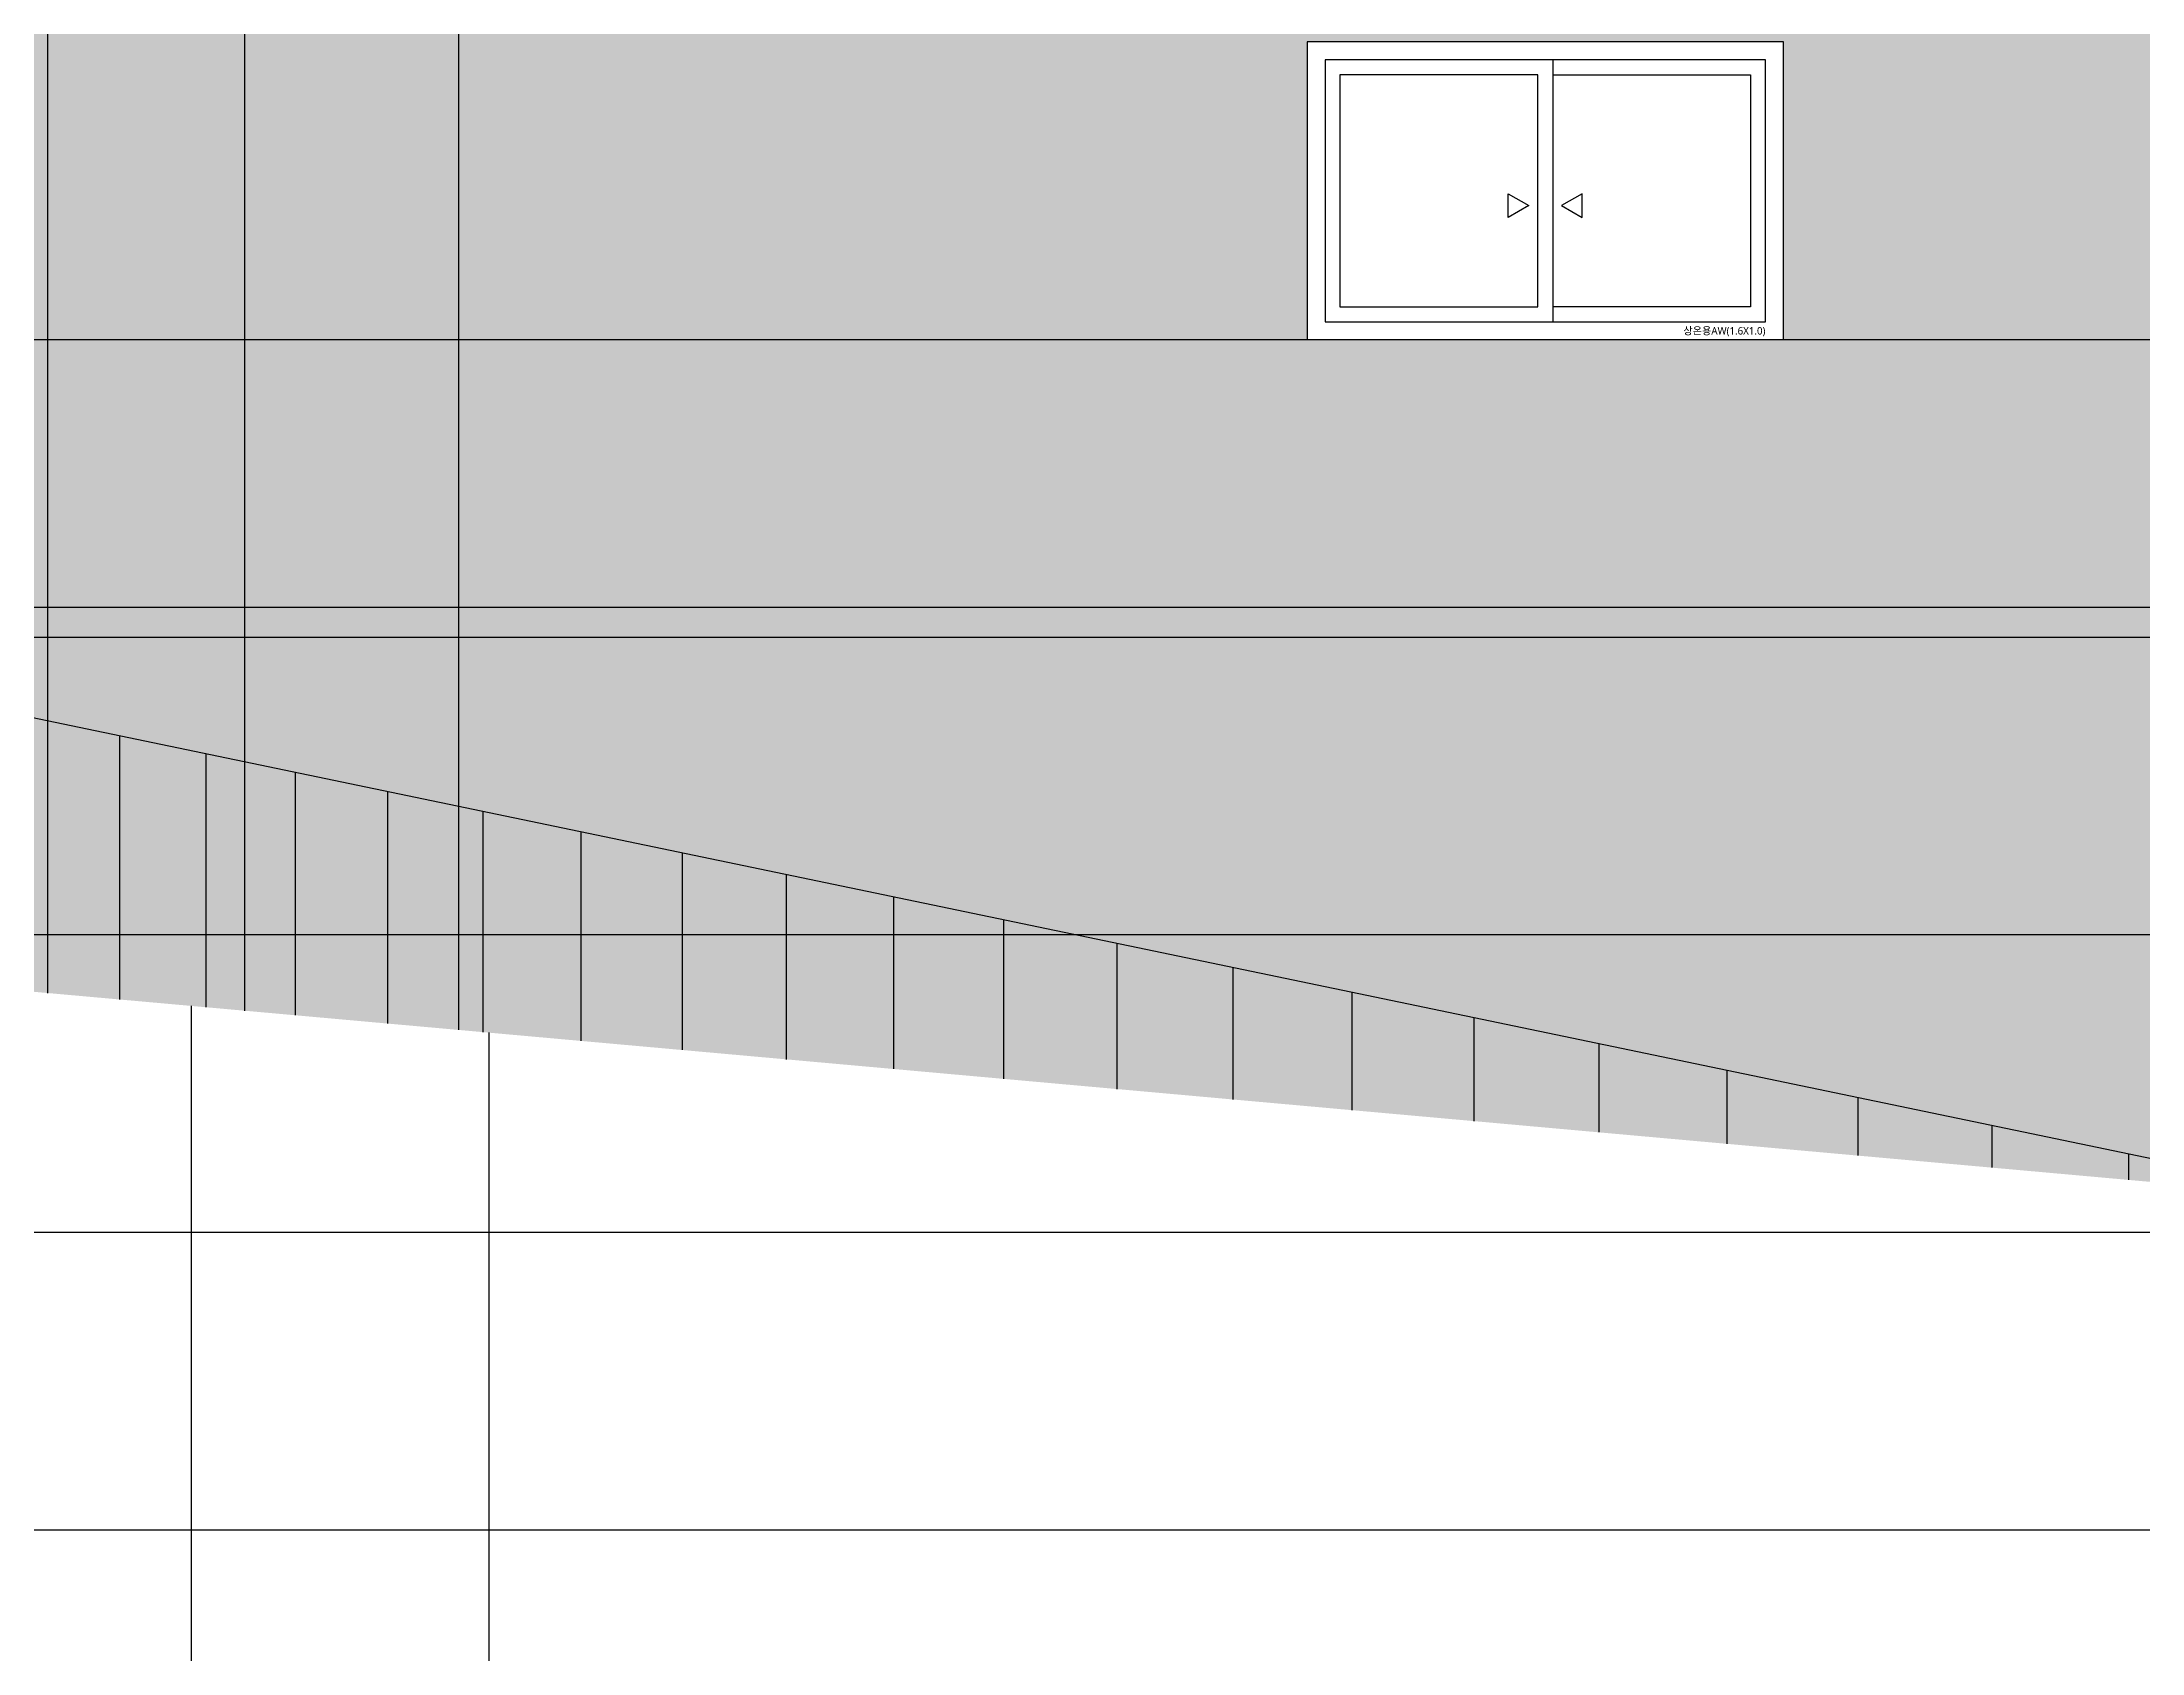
# Model space of a CAD drawing. Header units: millimetres. Extents: x 37653813 to 38677796, y 586285 to 874285.
# Drawn here: x 38237566 to 38244621, y 656920 to 662334 of the extents above; entities that cross this region are included whole.
import ezdxf

# ---------------------------------------------------------------- set-up
doc = ezdxf.new("R2010")
doc.units = ezdxf.units.MM
doc.header["$LTSCALE"] = 1000
doc.header["$MEASUREMENT"] = 0
doc.layers.get('0').update_dxf_attribs({"linetype": 'CONTINUOUS'})
doc.layers.get('Defpoints').update_dxf_attribs({"color": 161, "linetype": 'CONTINUOUS'})
for name, color, linetype in [('cen', 1, 'CONTINUOUS'), ('ELE-3', 7, 'CONTINUOUS'), ('HAT-251', 251, 'CONTINUOUS'), ('RAMP-ELE2', 4, 'CONTINUOUS'), ('WID', 4, 'CONTINUOUS'), ('WIN-G', 252, 'CONTINUOUS'), ('램프좌측면', 7, 'CONTINUOUS'), ('먹-적색 14', 14, 'CONTINUOUS'), ('먹-적색(가로선) 26', 26, 'CONTINUOUS')]:
    doc.layers.add(name, color=color, linetype=linetype)
doc.styles.add('나눔바른고딕', font='NanumBarunGothic.ttf')

# ---------------------------------------------------------------- blocks, each defined once
blk = doc.blocks.new('sdmklfsdfsdf')
at = {"layer": 'cen', "ltscale": 5}
blk.add_line((38172115.7, 796642.5), (38329335, 796642.5), dxfattribs=at)
blk = doc.blocks.new('1600x1000 AW')
at = {"ltscale": 1000}
blk.add_wipeout([(200, 0), (1800, 0), (1800, 1000), (200, 1000)], dxfattribs=at).dxf.layer = 'WID'
at = {"layer": 'WID', "ltscale": 1000}
blk.add_line((1025, 940), (1025, 60), dxfattribs=at)
for points in [[(200, 0), (1800, 0), (1800, 1000), (200, 1000)], [(260, 60), (1740, 60), (1740, 940), (260, 940)]]:
    blk.add_lwpolyline(points, close=True, dxfattribs=at)
at = {"layer": 'WIN-G'}
for points in [[(975, 890), (310, 890), (310, 110), (975, 110)], [(875.7, 490), (945, 450), (875.7, 410)], [(1124.3, 490), (1055, 450), (1124.3, 410)]]:
    blk.add_lwpolyline(points, close=True, dxfattribs=at)
blk.add_lwpolyline([(1025, 890), (1690, 890), (1690, 110), (1025, 110)], dxfattribs=at)
at = {"layer": 'Defpoints', "style": '나눔바른고딕'}
blk.add_text('상온용AW(1.6X1.0)', height=25, dxfattribs=at).set_placement((1464, 16.8))
blk = doc.blocks.new('램프 서측입면')
at = {"layer": 'HAT-251', "ltscale": 0.1}
h = blk.add_hatch(color=256, dxfattribs=at)
h.dxf.hatch_style = 1
h.paths.add_polyline_path([(17768.4, 21003.9), (19149.2, 20879.8), (19149.2, 28279.8), (17768.4, 28403.9)])
at = {"layer": 'RAMP-ELE2', "ltscale": 0.1}
blk.add_line((14500, 22600), (25500, 20309.3), dxfattribs=at)
blk.add_wipeout([(0, 20000), (0, 22600), (25500, 20309.3), (25500, 17709.3)]).dxf.layer = 'RAMP-ELE2'
at = {"layer": 'ELE-3', "ltscale": 1000}
for points in [[(17768.4, 21003.9), (17768.4, 28403.9)], [(18430.4, 20944.4), (18430.4, 28344.4)], [(19149.2, 20879.8), (19149.2, 28279.8)]]:
    blk.add_lwpolyline(points, dxfattribs=at)
at = {"layer": 'HAT-251', "ltscale": 0.1}
for p, q in [((18010, 21869.1), (18010, 20982.2)), ((18300, 21808.7), (18300, 20956.1)), ((18600, 21746.2), (18600, 20929.2)), ((18910, 21681.6), (18910, 20901.3)), ((19230, 21615), (19230, 20872.6)), ((19560, 21546.3), (19560, 20842.9)), ((19900, 21475.5), (19900, 20812.4)), ((20250, 21402.6), (20250, 20780.9)), ((20610, 21327.6), (20610, 20748.6)), ((20980, 21250.6), (20980, 20715.4)), ((21360, 21171.4), (21360, 20681.2)), ((21750, 21090.2), (21750, 20646.2)), ((18250, 20960.6), (18250, 18360.6)), ((22150, 21006.9), (22150, 20610.3)), ((22560, 20921.6), (22560, 20573.4)), ((19250, 20870.8), (19250, 18270.8)), ((22980, 20834.1), (22980, 20535.7)), ((23410, 20744.6), (23410, 20497.1)), ((23850, 20652.9), (23850, 20457.5)), ((24300, 20559.2), (24300, 20417.1)), ((24300, 20559.2), (24300, 20417.1)), ((24760, 20463.4), (24760, 20375.8)), ((24760, 20463.4), (24760, 20375.8))]:
    blk.add_line(p, q, dxfattribs=at)

msp = doc.modelspace()

# ---------------------------------------------------------------- hatches: boundary and pattern name
at = {"layer": '먹-적색 14', "ltscale": 0.1}
h = msp.add_hatch(dxfattribs=at)
h.set_pattern_fill('DOTS', color=256, scale=3000)
h.paths.add_polyline_path([(38263416.3, 691934.4), (38256416.3, 691934.4), (38256416.3, 691934.4), (38219816.3, 691934.4), (38219816.3, 639334.4), (38275566.3, 639334.4), (38275566.3, 691934.4)])

# ---------------------------------------------------------------- linework, layer by layer
at = {"layer": '먹-적색(가로선) 26', "ltscale": 0.1}
msp.add_lwpolyline([(38220716.3, 661334.4), (38275566.3, 661334.4)], dxfattribs=at)

# ---------------------------------------------------------------- next in the draw order: block references
at = {"layer": '먹-적색 14'}
msp.add_blockref('1600x1000 AW', (38241616.3, 661334.4), dxfattribs=at)

# ---------------------------------------------------------------- next in the draw order: block references
at = {"xscale": -1}
msp.add_blockref('sdmklfsdfsdf', (76523541.7, -136208.1), dxfattribs=at)

# ---------------------------------------------------------------- next in the draw order: block references
at = {"layer": '램프좌측면'}
msp.add_blockref('램프 서측입면', (38219816.3, 638134.4), dxfattribs=at)

# ---------------------------------------------------------------- next in the draw order: linework, layer by layer
at = {"layer": '먹-적색(가로선) 26', "ltscale": 0.1}
for points in [[(38220716.3, 660334.4), (38275566.3, 660334.4)], [(38220716.3, 659334.4), (38275566.3, 659334.4)], [(38220716.3, 658334.4), (38275566.3, 658334.4)], [(38220716.3, 657334.4), (38275566.3, 657334.4)]]:
    msp.add_lwpolyline(points, dxfattribs=at)

doc.saveas('drawing.dxf')
